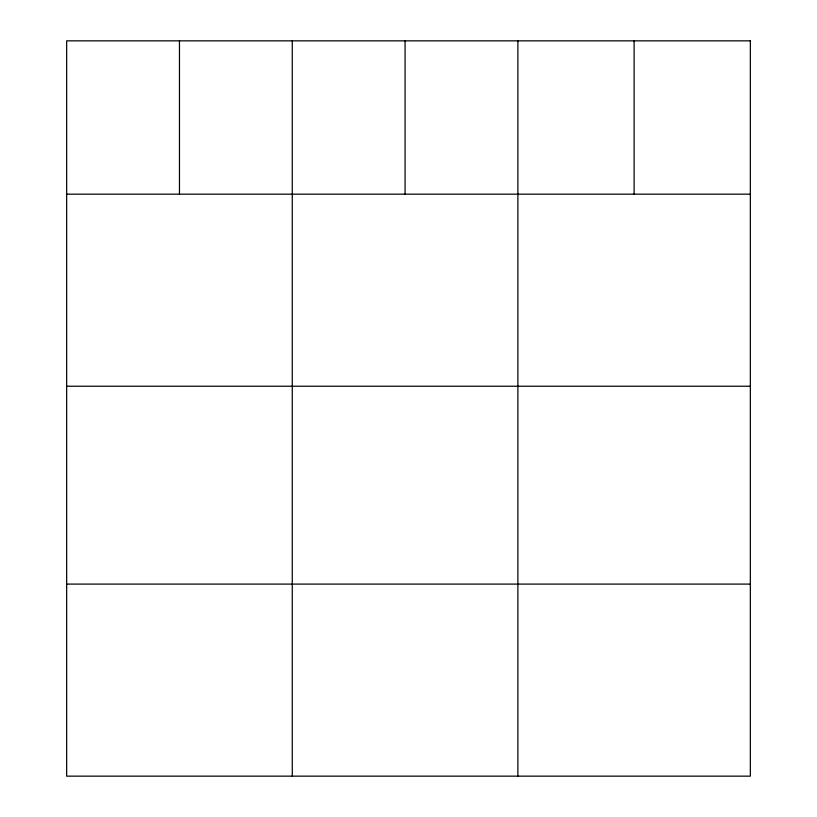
<?xml version="1.0" encoding="UTF-8"?>
<svg xmlns="http://www.w3.org/2000/svg" width="817" height="817" viewBox="0 0 817 817"><rect width="100%" height="100%" fill="white"/><g stroke="black" fill="none" stroke-linecap="round" stroke-linejoin="round"><path stroke-width="1.23" d="M66.657 194.17L750.343 194.17M66.657 386.227L750.343 386.227M66.657 584.094L750.343 584.094M634.115 40.85L634.115 194.17M517.886 40.85L517.886 776.15M405.079 40.85L405.079 194.17M292.272 40.85L292.272 776.15M179.464 40.85L179.464 194.17M750.343 40.85L66.657 40.85L66.657 776.15L750.343 776.15L750.343 40.85"/></g></svg>
